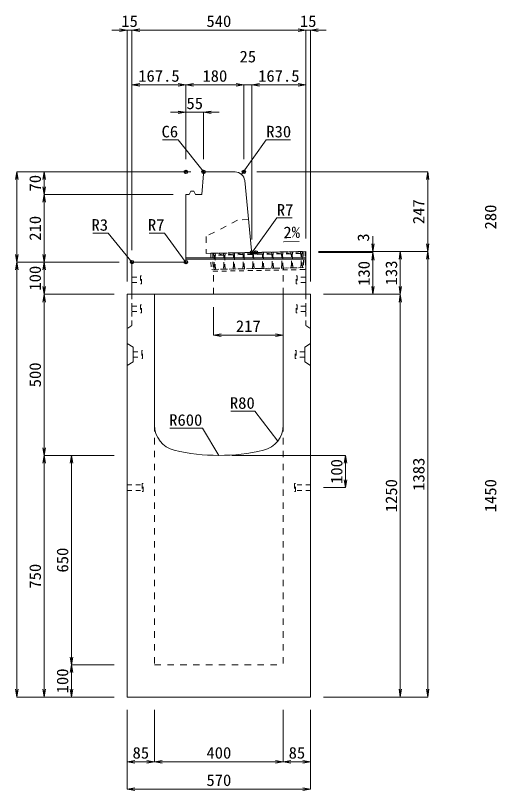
# Model space of a CAD drawing. Units: millimetres at full size; some dimension numbers follow another scale. Extents: x -18734 to 51600, y -18820 to 17820.
# Drawn here: x 36418 to 37913, y -10760 to -8354 of the extents above; entities that cross this region are included whole.
import ezdxf
from ezdxf.enums import TextEntityAlignment as Align

# ---------------------------------------------------------------- set-up
doc = ezdxf.new("R2010")
doc.units = ezdxf.units.MM
doc.header["$LTSCALE"] = 20
doc.header["$PDMODE"] = 32
doc.header["$PDSIZE"] = 10
doc.linetypes.add('USER1', pattern=[2, 1, -1])
doc.linetypes.add('USER2', pattern=[1.35, 0.75, -0.6])
for name, color, linetype, lineweight in [('インサート', 3, 'USER2', 9), ('グレーチング', 7, 'USER2', 5), ('受枠', 3, 'USER2', 9), ('寸法線', 7, 'Continuous', 13), ('引出線', 4, 'Continuous', 13), ('本体', 2, 'Continuous', 13), ('目地', 132, 'Continuous', 5)]:
    doc.layers.add(name, color=color, linetype=linetype, lineweight=lineweight)
doc.layers.add('作業エリア', color=11, linetype='Continuous')
doc.styles.add('ＭＳ 明朝', font='')
doc.styles.get('ＭＳ 明朝').set_extended_font_data('MS Mincho')

# ---------------------------------------------------------------- blocks, each defined once
blk = doc.blocks.new('open_arrow')
at = {"color": 0, "linetype": 'Continuous', "lineweight": -2}
blk.add_lwpolyline([(7.5, 1.25), (0, 0), (7.5, -1.25)], dxfattribs=at)

msp = doc.modelspace()

# ---------------------------------------------------------------- linework, layer by layer
at = {"layer": 'インサート'}
for p, q in [((36810, -9162.5), (36807, -9162.5)), ((36807, -9162.5), (36807, -9187.5)), ((36810, -9187.5), (36810, -9162.5)), ((37290, -9162.5), (37293, -9162.5)), ((37290, -9187.5), (37290, -9162.5)), ((37293, -9162.5), (37293, -9187.5)), ((36780, -9166.5), (36807, -9166.5)), ((36780, -9166.5), (36780, -9183.5)), ((36780, -9183.5), (36807, -9183.5)), ((36807, -9187.5), (36810, -9187.5)), ((37293, -9187.5), (37290, -9187.5)), ((37320, -9166.5), (37293, -9166.5)), ((37320, -9183.5), (37293, -9183.5)), ((37320, -9166.5), (37320, -9183.5)), ((36780, -9256.5), (36807, -9256.5)), ((36780, -9256.5), (36780, -9273.5)), ((36810, -9252.5), (36807, -9252.5)), ((36807, -9252.5), (36807, -9277.5)), ((36810, -9277.5), (36810, -9252.5)), ((37290, -9252.5), (37293, -9252.5)), ((37290, -9277.5), (37290, -9252.5)), ((37293, -9252.5), (37293, -9277.5)), ((37320, -9256.5), (37293, -9256.5)), ((37320, -9256.5), (37320, -9273.5)), ((36780, -9273.5), (36807, -9273.5)), ((36807, -9277.5), (36810, -9277.5)), ((37293, -9277.5), (37290, -9277.5)), ((37320, -9273.5), (37293, -9273.5)), ((36783.2, -9398.5), (36810.2, -9398.5)), ((36783.2, -9398.5), (36783.2, -9415.5)), ((36813.2, -9394.5), (36810.2, -9394.5)), ((36810.2, -9394.5), (36810.2, -9419.5)), ((36813.2, -9419.5), (36813.2, -9394.5)), ((37286.8, -9394.5), (37289.8, -9394.5)), ((37286.8, -9419.5), (37286.8, -9394.5)), ((37289.8, -9394.5), (37289.8, -9419.5)), ((37316.8, -9398.5), (37289.8, -9398.5)), ((37316.8, -9398.5), (37316.8, -9415.5)), ((36783.2, -9415.5), (36810.2, -9415.5)), ((36810.2, -9419.5), (36813.2, -9419.5)), ((37289.8, -9419.5), (37286.8, -9419.5)), ((37316.8, -9415.5), (37289.8, -9415.5)), ((36765, -9811.5), (36812, -9811.5)), ((36765, -9811.5), (36765, -9828.5)), ((36815, -9807.5), (36812, -9807.5)), ((36812, -9807.5), (36812, -9832.5)), ((36815, -9832.5), (36815, -9807.5)), ((37288, -9807.5), (37285, -9807.5)), ((37285, -9807.5), (37285, -9832.5)), ((37288, -9832.5), (37288, -9807.5)), ((37335, -9811.5), (37288, -9811.5)), ((37335, -9828.5), (37335, -9811.5)), ((36765, -9828.5), (36812, -9828.5)), ((36812, -9832.5), (36815, -9832.5)), ((37285, -9832.5), (37288, -9832.5)), ((37335, -9828.5), (37288, -9828.5))]:
    msp.add_line(p, q, dxfattribs=at)
at = {"layer": 'グレーチング'}
for p, q in [((37033.97, -9092.54), (37308.92, -9087.21)), ((37064.08, -9097.95), (37038.97, -9092.44)), ((37094.07, -9097.37), (37068.96, -9091.86)), ((37124.07, -9096.79), (37098.96, -9091.28)), ((37154.06, -9096.21), (37128.95, -9090.7)), ((37184.06, -9095.63), (37158.95, -9090.12)), ((37214.05, -9095.05), (37188.94, -9089.54)), ((37244.05, -9094.47), (37218.93, -9088.96)), ((37274.04, -9093.89), (37248.93, -9088.38)), ((37304.04, -9093.31), (37278.92, -9087.8)), ((37304.04, -9093.31), (37279.04, -9093.79)), ((37064.08, -9097.95), (37039.08, -9098.44)), ((37094.07, -9097.37), (37069.08, -9097.86)), ((37124.07, -9096.79), (37099.07, -9097.28)), ((37154.06, -9096.21), (37129.07, -9096.7)), ((37184.06, -9095.63), (37159.06, -9096.12)), ((37214.05, -9095.05), (37189.06, -9095.54)), ((37244.05, -9094.47), (37219.05, -9094.95)), ((37274.04, -9093.89), (37249.05, -9094.37)), ((37034.94, -9142.53), (37309.89, -9137.21))]:
    msp.add_line(p, q, dxfattribs=at)
for points in [[(37033.97, -9092.54), (37038.97, -9092.44), (37039.08, -9098.44), (37038.1, -9099.46), (37038.8, -9135.45), (37039.82, -9136.43), (37039.94, -9142.43), (37034.94, -9142.53), (37034.82, -9136.53), (37035.8, -9135.51), (37035.1, -9099.52), (37034.09, -9098.53)], [(37068.8, -9134.87), (37069.81, -9135.85), (37069.93, -9141.85), (37064.93, -9141.95), (37064.82, -9135.95), (37065.8, -9134.93), (37065.1, -9098.93), (37064.08, -9097.95), (37063.96, -9091.96), (37068.96, -9091.86), (37069.08, -9097.86), (37068.1, -9098.88)], [(37098.79, -9134.29), (37099.81, -9135.27), (37099.92, -9141.27), (37094.93, -9141.37), (37094.81, -9135.37), (37095.79, -9134.35), (37095.09, -9098.35), (37094.07, -9097.37), (37093.96, -9091.38), (37098.96, -9091.28), (37099.07, -9097.28), (37098.09, -9098.3)], [(37128.78, -9133.71), (37129.8, -9134.69), (37129.92, -9140.69), (37124.92, -9140.79), (37124.8, -9134.79), (37125.78, -9133.77), (37125.09, -9097.77), (37124.07, -9096.79), (37123.95, -9090.79), (37128.95, -9090.7), (37129.07, -9096.7), (37128.09, -9097.72)], [(37158.78, -9133.13), (37159.8, -9134.11), (37159.91, -9140.11), (37154.91, -9140.2), (37154.8, -9134.21), (37155.78, -9133.19), (37155.08, -9097.19), (37154.06, -9096.21), (37153.95, -9090.21), (37158.95, -9090.12), (37159.06, -9096.12), (37158.08, -9097.14)], [(37185.77, -9132.61), (37185.08, -9096.61), (37184.06, -9095.63), (37183.94, -9089.63), (37188.94, -9089.54), (37189.06, -9095.54), (37188.08, -9096.55), (37188.77, -9132.55), (37189.79, -9133.53), (37189.91, -9139.53), (37184.91, -9139.62), (37184.79, -9133.63)], [(37215.77, -9132.03), (37215.07, -9096.03), (37214.05, -9095.05), (37213.94, -9089.05), (37218.93, -9088.96), (37219.05, -9094.95), (37218.07, -9095.97), (37218.77, -9131.97), (37219.79, -9132.95), (37219.9, -9138.95), (37214.9, -9139.04), (37214.79, -9133.04)], [(37249.05, -9094.37), (37248.06, -9095.39), (37248.76, -9131.39), (37249.78, -9132.37), (37249.9, -9138.37), (37244.9, -9138.46), (37244.78, -9132.46), (37245.76, -9131.44), (37245.07, -9095.45), (37244.05, -9094.47), (37243.93, -9088.47), (37248.93, -9088.38)], [(37279.04, -9093.79), (37278.06, -9094.81), (37278.76, -9130.81), (37279.78, -9131.79), (37279.89, -9137.79), (37274.89, -9137.88), (37274.78, -9131.88), (37275.76, -9130.86), (37275.06, -9094.87), (37274.04, -9093.89), (37273.92, -9087.89), (37278.92, -9087.8)], [(37304.89, -9137.3), (37304.77, -9131.3), (37305.75, -9130.28), (37305.05, -9094.29), (37304.04, -9093.31), (37303.92, -9087.31), (37308.92, -9087.21), (37309.03, -9093.21), (37308.05, -9094.23), (37308.75, -9130.23), (37309.77, -9131.21), (37309.89, -9137.21)]]:
    msp.add_lwpolyline(points, close=True, dxfattribs=at)
at = {"layer": '作業エリア'}
for p in [(36947.5, -8840), (36947.5, -8840), (37002.5, -8840), (37127.5, -8840), (37152.5, -9090), (37165, -9090), (36780, -9120), (36947.5, -9120)]:
    msp.add_point(p, dxfattribs=at)
at = {"layer": '受枠'}
for p, q in [((37024.97, -9092.71), (37317.92, -9087.04)), ((37024.97, -9092.71), (37025.94, -9142.7)), ((37030.97, -9092.59), (37032.05, -9148.58)), ((37311.92, -9087.16), (37312.89, -9137.15)), ((37317.92, -9087.04), (37319, -9143.03)), ((37312.89, -9137.15), (37025.94, -9142.7)), ((37032.05, -9148.58), (37319, -9143.03))]:
    msp.add_line(p, q, dxfattribs=at)
at = {"layer": '受枠', "linetype": 'Continuous'}
msp.add_line((37250.9, -9138.35), (37251.01, -9144.35), dxfattribs=at)
at = {"layer": '寸法線'}
for p, q in [((36828, -8400.05), (36717, -8400.05)), ((36765, -9180), (36765, -8400.05)), ((36780, -8400.05), (37320, -8400.05)), ((36780, -9083), (36780, -8400.05)), ((36780, -9083), (36780, -8400.05)), ((37272, -8400.05), (37383, -8400.05)), ((37320, -9047), (37320, -8400.05)), ((37320, -9047), (37320, -8400.05)), ((37335, -9180), (37335, -8400.05)), ((36780, -8570.05), (36947.5, -8570.05)), ((36780, -9083), (36780, -8570.05)), ((36947.5, -8800), (36947.5, -8570.05)), ((36947.5, -8570.05), (37127.5, -8570.05)), ((36947.5, -8800), (36947.5, -8570.05)), ((37079.5, -8570.05), (37200.5, -8570.05)), ((37127.5, -8800), (37127.5, -8570.05)), ((37127.5, -8800), (37127.5, -8570.05)), ((37152.5, -9050), (37152.5, -8570.05)), ((37152.5, -8570.05), (37320, -8570.05)), ((37152.5, -9050), (37152.5, -8570.05)), ((37320, -9047), (37320, -8570.05)), ((36899.5, -8655.05), (37050.5, -8655.05)), ((36947.5, -8800), (36947.5, -8655.05)), ((37002.5, -8800), (37002.5, -8655.05)), ((36422.06, -8840), (36422.06, -9120)), ((36962.5, -8840), (36422.06, -8840)), ((36507.06, -8910), (36507.06, -8840)), ((36962.5, -8840), (36507.06, -8840)), ((37167.5, -8840), (37698.78, -8840)), ((37698.78, -8840), (37698.78, -9087)), ((36507.06, -9120), (36507.06, -8910)), ((36907.5, -8910), (36507.06, -8910)), ((36907.5, -8910), (36507.06, -8910)), ((37528.78, -9039), (37528.78, -9138)), ((37360, -9087), (37528.78, -9087)), ((37360, -9087), (37613.78, -9087)), ((37360, -9087), (37698.78, -9087)), ((37360, -9087), (37698.78, -9087)), ((37360, -9090), (37528.78, -9090)), ((37360, -9090), (37528.78, -9090)), ((37528.78, -9090), (37528.78, -9220)), ((37613.78, -9087), (37613.78, -9220)), ((37698.78, -9087), (37698.78, -10470)), ((36740, -9120), (36422.06, -9120)), ((36422.06, -10470), (36422.06, -9120)), ((36740, -9120), (36422.06, -9120)), ((36507.06, -9220), (36507.06, -9120)), ((36740, -9120), (36507.06, -9120)), ((36740, -9120), (36507.06, -9120)), ((36507.06, -9220), (36507.06, -9720)), ((36725, -9220), (36507.06, -9220)), ((36725, -9220), (36507.06, -9220)), ((37375, -9220), (37528.78, -9220)), ((37375, -9220), (37613.78, -9220)), ((37375, -9220), (37613.78, -9220)), ((37613.78, -9220), (37613.78, -10470)), ((37033, -9260), (37033, -9346.67)), ((37033, -9346.67), (37250, -9346.67)), ((36725, -9720), (36507.06, -9720)), ((36507.06, -10470), (36507.06, -9720)), ((36725, -9720), (36507.06, -9720)), ((36592.06, -9720), (36592.06, -10370)), ((36725, -9720), (36592.06, -9720)), ((37090, -9720), (37443.78, -9720)), ((37443.78, -9720), (37443.78, -9820)), ((37375, -9820), (37443.78, -9820)), ((36725, -10370), (36592.06, -10370)), ((36592.06, -10370), (36592.06, -10470)), ((36725, -10370), (36592.06, -10370)), ((36725, -10470), (36422.06, -10470)), ((36725, -10470), (36507.06, -10470)), ((36725, -10470), (36592.06, -10470)), ((37375, -10470), (37613.78, -10470)), ((37375, -10470), (37698.78, -10470)), ((36765, -10510), (36765, -10671.16)), ((36765, -10510), (36765, -10756.16)), ((36850, -10510), (36850, -10671.16)), ((36850, -10510), (36850, -10671.16)), ((37250, -10510), (37250, -10671.16)), ((37250, -10510), (37250, -10671.16)), ((37335, -10510), (37335, -10671.16)), ((37335, -10510), (37335, -10756.16)), ((36765, -10671.16), (36850, -10671.16)), ((36850, -10671.16), (37250, -10671.16)), ((37250, -10671.16), (37335, -10671.16)), ((36765, -10756.16), (37335, -10756.16))]:
    msp.add_line(p, q, dxfattribs=at)
at = {"layer": '引出線'}
for points in [[(37005.29, -8842.99), (36923.41, -8740.07), (36875.07, -8740.07)], [(37120.48, -8847.76), (37197.4, -8740.07), (37272.08, -8740.07)], [(37154.14, -9088.19), (37230, -8982.98), (37277.93, -8982.98)], [(36780.88, -9120.88), (36705.62, -9029.7), (36657.89, -9029.7)], [(36945.45, -9117.95), (36880.97, -9029.7), (36833.04, -9029.7)], [(37251.14, -9056.74), (37299.85, -9055.77), (37251.11, -9056.74)], [(37232.76, -9675.58), (37161.5, -9582.47), (37086.83, -9582.47)], [(37050, -9720), (36998.63, -9635.25), (36897.63, -9635.25)]]:
    msp.add_lwpolyline(points, dxfattribs=at)
at = {"layer": '本体'}
for p, q in [((36997.5, -8910), (37002.07, -8845.98)), ((37002.07, -8845.98), (37008.5, -8840)), ((37100.35, -8840), (37008.5, -8840)), ((37151.87, -9083.7), (37130.2, -8867.01)), ((36957.5, -8910), (36962.5, -8900)), ((36962.5, -8900), (36972.5, -8900)), ((36972.5, -8900), (36977.5, -8910)), ((36947.5, -8910), (36947.5, -9113)), ((36947.5, -8910), (36957.5, -8910)), ((36977.5, -8910), (36997.5, -8910)), ((37165, -9090), (37158.83, -9090)), ((37165, -9090), (37320, -9087)), ((37320, -9220), (37320, -9087)), ((36780, -9123), (36780, -9220)), ((36940.5, -9120), (36783, -9120)), ((36765, -9220), (36765, -10470)), ((36850, -9220), (36765, -9220)), ((37320, -9220), (36780, -9220)), ((36850, -9220), (36850, -9625.96)), ((37250, -9625.96), (37250, -9220)), ((37335, -9220), (37250, -9220)), ((37335, -10470), (37335, -9220)), ((36765, -10470), (37335, -10470))]:
    msp.add_line(p, q, dxfattribs=at)
at = {"layer": '本体', "linetype": 'USER1'}
for p, q in [((37108, -8990), (37011, -9040)), ((37142.2, -8987), (37108, -8990)), ((37011, -9040), (37011, -9092.98)), ((37011, -9092.98), (37165, -9090)), ((37250, -9220), (37250, -9138.36)), ((37033, -9220), (37033, -9142.56))]:
    msp.add_line(p, q, dxfattribs=at)
at = {"layer": '本体', "linetype": 'USER2', "lineweight": 9}
for p, q in [((36780, -9220), (36780, -9317)), ((37320, -9220), (37320, -9317)), ((36780, -9317), (36765, -9326.5)), ((37320, -9317), (37335, -9326.5))]:
    msp.add_line(p, q, dxfattribs=at)
at = {"layer": '本体', "lineweight": 9}
for p, q in [((36765, -9373), (36783.2, -9384.5)), ((37335, -9373), (37316.8, -9384.5)), ((36783.2, -9384.5), (36783.2, -9429.5)), ((37316.8, -9384.5), (37316.8, -9429.5)), ((36765, -9441), (36783.2, -9429.5)), ((37335, -9441), (37316.8, -9429.5))]:
    msp.add_line(p, q, dxfattribs=at)
at = {"layer": '本体', "linetype": 'USER1', "lineweight": 15}
for p, q in [((36850, -9625.96), (36850, -10370)), ((37250, -9625.96), (37250, -10370)), ((36850, -10370), (37250, -10370))]:
    msp.add_line(p, q, dxfattribs=at)
at = {"layer": '本体'}
for centre, radius, start, end in [((37100.35, -8870), 30, 5.71059, 90), ((37158.83, -9083), 7, 185.71059, 270), ((36940.5, -9113), 7, 270, 0), ((36783, -9123), 3, 90, 180), ((36930, -9625.96), 80, 180, 256.65764), ((37170, -9625.96), 80, 283.34236, 0), ((37050, -9120), 600, 256.65764, 283.34236)]:
    msp.add_arc(centre, radius, start, end, dxfattribs=at)
at = {"layer": '目地'}
for p, q in [((37320, -9107), (36947.5, -9107)), ((37320, -9111), (36947.5, -9111))]:
    msp.add_line(p, q, dxfattribs=at)

# ---------------------------------------------------------------- block references
at = {"layer": '寸法線', "xscale": 3.2, "yscale": 3.2}
for p, rotation in [((36765, -8400.05), 180), ((37320, -8400.05), 180), ((37320, -8400.05), 180), ((36947.5, -8570.05), 180), ((37127.5, -8570.05), 180), ((37127.5, -8570.05), 180), ((37320, -8570.05), 180), ((36947.5, -8655.05), 180), ((36422.06, -8840), 270), ((36507.06, -8840), 270), ((37698.78, -8840), 270), ((36507.06, -8910), 90), ((36507.06, -8910), 270), ((37528.78, -9087), 90), ((37698.78, -9087), 90), ((37528.78, -9090), 270), ((37528.78, -9090), 270), ((37613.78, -9087), 270), ((37698.78, -9087), 270), ((36422.06, -9120), 90), ((36507.06, -9120), 90), ((36422.06, -9120), 270), ((36507.06, -9120), 270), ((36507.06, -9220), 90), ((37528.78, -9220), 90), ((37613.78, -9220), 90), ((36507.06, -9220), 270), ((37613.78, -9220), 270), ((37250, -9346.67), 180), ((36507.06, -9720), 90), ((36507.06, -9720), 270), ((36592.06, -9720), 270), ((37443.78, -9720), 270), ((37443.78, -9820), 90), ((36592.06, -10370), 90), ((36592.06, -10370), 270), ((36422.06, -10470), 90), ((36507.06, -10470), 90), ((36592.06, -10470), 90), ((37613.78, -10470), 90), ((37698.78, -10470), 90), ((36850, -10671.16), 180), ((37250, -10671.16), 180), ((37335, -10671.16), 180), ((37335, -10756.16), 180)]:
    msp.add_blockref('open_arrow', p, dxfattribs=dict(at, rotation=rotation))
for p in [(36780, -8400.05), (36780, -8400.05), (37335, -8400.05), (36780, -8570.05), (36947.5, -8570.05), (37152.5, -8570.05), (37152.5, -8570.05), (37002.5, -8655.05), (37033, -9346.67), (36765, -10671.16), (36850, -10671.16), (37250, -10671.16), (36765, -10756.16)]:
    msp.add_blockref('open_arrow', p, dxfattribs=at)
at = {"layer": '引出線', "xscale": 0.0533, "yscale": 0.0533}
for p, rotation in [((37005.29, -8842.99), 128.5), ((37120.48, -8847.76), 54.5), ((37251.14, -9056.74), 1.1), ((37154.14, -9088.19), 54.2), ((36780.88, -9120.88), 129.5), ((36945.45, -9117.95), 126.2), ((37232.76, -9675.58), 127.4), ((37050, -9720), 121.2)]:
    msp.add_blockref('open_arrow', p, dxfattribs=dict(at, rotation=rotation))

# ---------------------------------------------------------------- texts
at = {"layer": '寸法線', "style": 'ＭＳ 明朝', "width": 1.05}
for s, p in [('15', (36772.5, -8372.05)), ('540', (37050, -8372.05)), ('15', (37327.5, -8372.05)), ('25', (37140, -8482.05)), ('167.5', (36863.75, -8542.05)), ('180', (37037.5, -8542.05)), ('167.5', (37236.25, -8542.05)), ('55', (36975, -8627.05)), ('217', (37141.5, -9318.67)), ('85', (36807.5, -10643.16)), ('400', (37050, -10643.16)), ('85', (37292.5, -10643.16)), ('570', (37050, -10728.16))]:
    msp.add_text(s, height=36.03, dxfattribs=at).set_placement(p, align=Align.MIDDLE_CENTER)
for s, p in [('70', (36479.06, -8875)), ('247', (37670.78, -8963.5)), ('280', (37894.06, -8980)), ('210', (36479.06, -9015)), ('3', (37498.78, -9043.66)), ('100', (36479.06, -9170)), ('130', (37500.78, -9155)), ('133', (37585.78, -9153.5)), ('500', (36479.06, -9470)), ('100', (37415.78, -9770)), ('1383', (37670.78, -9778.5)), ('1250', (37585.78, -9845)), ('1450', (37894.06, -9845)), ('650', (36564.06, -10045)), ('750', (36479.06, -10095)), ('100', (36564.06, -10420))]:
    msp.add_text(s, height=36.03, rotation=90, dxfattribs=at).set_placement(p, align=Align.MIDDLE_CENTER)
at = {"layer": '引出線', "style": 'ＭＳ 明朝', "width": 1.05}
for s, p in [('C6', (36923.41, -8696.87)), ('R3', (36705.62, -8986.5)), ('R7', (36880.97, -8986.5)), ('R80', (37161.5, -9539.27)), ('R600', (36998.63, -9592.05))]:
    msp.add_text(s, height=36.03, dxfattribs=at).set_placement(p, align=Align.TOP_RIGHT)
for s, p in [('R30', (37197.4, -8696.87)), ('R7', (37230, -8939.78))]:
    msp.add_text(s, height=36.03, dxfattribs=at).set_placement(p, align=Align.TOP_LEFT)
msp.add_text('2%', height=36.03, rotation=1.146, dxfattribs=at).set_placement((37250.17, -9009.85), align=Align.TOP_LEFT)

doc.saveas('drawing.dxf')
